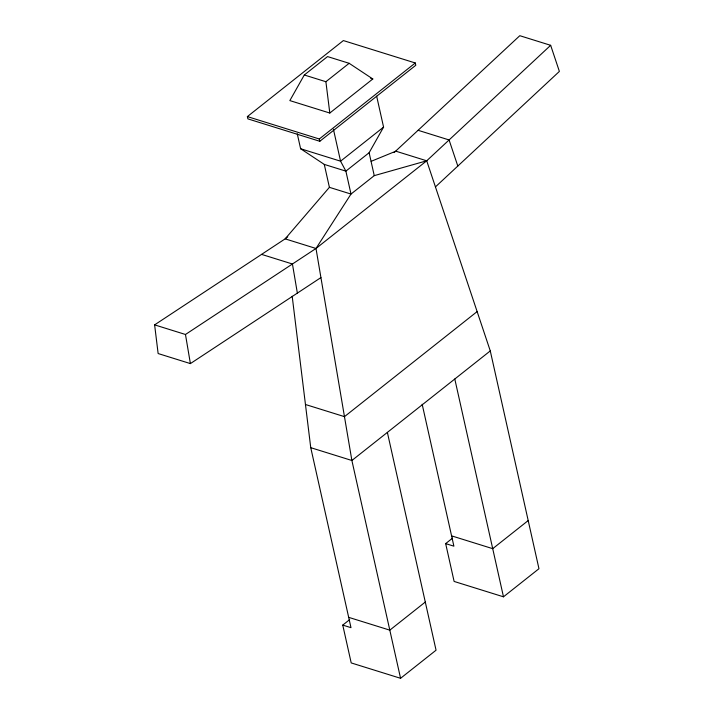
<?xml version="1.0" encoding="UTF-8"?>
<svg xmlns="http://www.w3.org/2000/svg" width="714" height="714" viewBox="0 0 714 714"><rect width="100%" height="100%" fill="white"/><g stroke="black" fill="none" stroke-linecap="round" stroke-linejoin="round"><path stroke-width="1.07" d="M304.298 74.988L289.848 100.594L329.806 113.035L372.815 78.977L349.146 63.305L327.548 56.576L304.298 74.988L325.896 81.717L349.146 63.305M297.274 133.804L300.612 148.735L324.281 164.407L345.879 171.128L369.129 152.725L383.579 127.119L376.662 96.194M320.925 277.585L190.397 363.596L158.133 353.546L154.617 324.87L185.47 334.482L315.999 248.472L351.002 194.056L374.252 175.644L426.713 160.802L550.655 45.312L559.383 71.418L435.442 186.907M324.281 164.407L329.404 187.336L285.145 238.86L154.617 324.87M247.374 116.587L343.372 40.573L415.289 62.975L415.798 65.269L319.801 141.283L247.883 118.881L247.374 116.587L319.292 138.989L415.289 62.975M383.579 127.119L340.56 161.185L300.612 148.735M287.76 236.789L285.145 238.86L315.999 248.472L426.713 160.802L490.277 350.913L538.963 568.719L503.477 596.815L454.113 581.437L445.661 543.604L452.587 538.124M394.119 152.573L519.801 35.7L550.655 45.312M477.13 311.59L344.469 416.646L305.458 404.499M490.277 350.913L351.886 460.494L310.751 447.678L292.187 296.256M387.372 432.398L436.058 650.204L400.572 678.3L351.208 662.922L342.756 625.098L349.681 619.609M425.294 602.054L389.808 630.15L348.673 617.342M528.199 520.568L492.714 548.664L451.578 535.857M371.173 161.319L395.859 151.19L426.713 160.802M370.709 78.317L372.815 78.977M418.234 130.341L449.088 139.953L457.817 166.059M329.404 187.336L351.002 194.056L345.879 171.128L340.56 161.185L333.411 129.189M261.583 254.389L292.437 264.002L297.363 293.115M445.661 543.604L453.89 546.174L422.17 404.258M342.756 625.098L350.985 627.66L310.751 447.678M454.791 379.009L503.477 596.815M369.129 152.725L374.252 175.644M319.292 138.989L319.801 141.283M400.572 678.3L351.886 460.494L315.999 248.472M185.47 334.482L190.397 363.596M325.896 81.717L329.806 113.035"/></g></svg>
